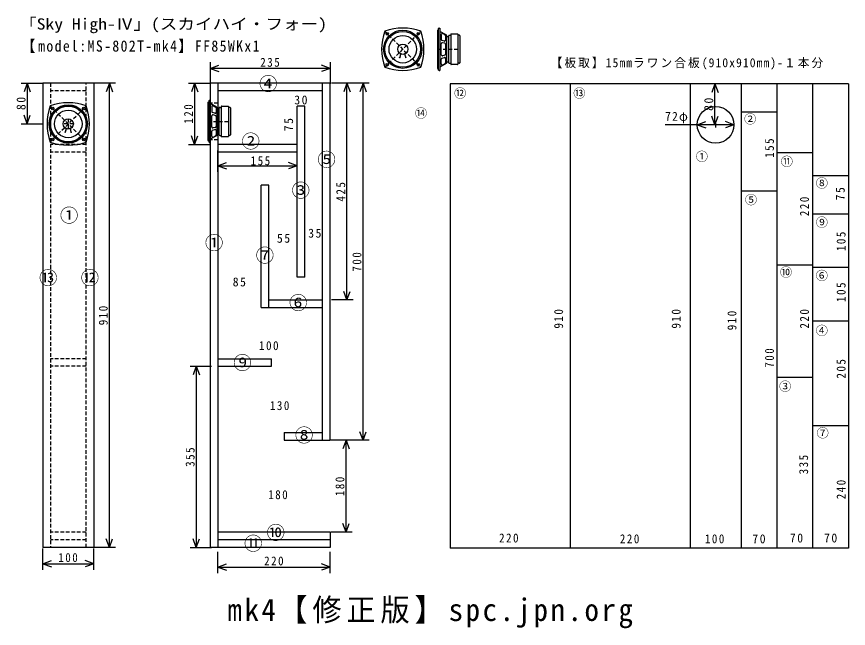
# Model space of a CAD drawing. Units: millimetres, scale not verified. Extents: x -940 to 689, y -602 to 597.
import ezdxf
from ezdxf.enums import TextEntityAlignment as Align

# ---------------------------------------------------------------- set-up
doc = ezdxf.new("R2010")
doc.units = ezdxf.units.MM
doc.header["$LTSCALE"] = 6
doc.linetypes.add('DASHED1', pattern=[1.8, 1.2, -0.6])
doc.layers.add('0-0', color=7, linetype='Continuous')
doc.styles.add('ＭＳ ゴシック', font='')
doc.styles.get('ＭＳ ゴシック').set_extended_font_data('MS Gothic')

msp = doc.modelspace()

# ---------------------------------------------------------------- linework, layer by layer
at = {"layer": '0-0'}
for p, q in [((-115.673, 570.263), (-115.673, 495.264)), ((-115.673, 570.263), (-113.423, 570.263)), ((-113.423, 491.964), (-113.423, 573.564)), ((-112.723, 574.264), (-111.173, 574.264)), ((-111.173, 574.264), (-111.173, 491.264)), ((-98.702, 560.835), (-111.173, 567.764)), ((-108.173, 561.605), (-108.173, 551.789)), ((-105.229, 563.367), (-100.728, 560.954)), ((-99.673, 559.191), (-99.673, 550.702)), ((-97.673, 506.44), (-97.673, 559.087)), ((-97.673, 557.764), (-93.673, 557.764)), ((-93.673, 506.264), (-93.673, 559.264)), ((-92.673, 560.264), (-89.674, 560.264)), ((-89.674, 562.064), (-89.674, 503.464)), ((-88.973, 562.764), (-76.373, 562.764)), ((-75.674, 562.064), (-75.674, 503.464)), ((-72.673, 560.264), (-75.674, 560.264)), ((-71.673, 559.264), (-71.673, 506.264)), ((-108.173, 521.923), (-108.173, 543.604)), ((-102.242, 548.784), (-106.742, 550.117)), ((-101.24, 544.556), (-105.74, 545.556)), ((-99.673, 542.604), (-99.673, 522.923)), ((-108.173, 503.922), (-108.173, 513.492)), ((-106.742, 515.41), (-102.242, 516.743)), ((-101.24, 520.971), (-105.74, 519.971)), ((-99.673, 514.825), (-99.673, 506.336)), ((-97.673, 507.764), (-93.673, 507.764)), ((-92.673, 505.264), (-89.674, 505.264)), ((-72.673, 505.264), (-75.674, 505.264)), ((-115.673, 495.264), (-113.423, 495.264)), ((-112.723, 491.264), (-111.173, 491.264)), ((-98.702, 504.692), (-111.173, 497.764)), ((-105.229, 502.16), (-100.728, 504.573)), ((-76.373, 502.764), (-88.973, 502.764)), ((-888.912, 466.321), (-888.912, -443.679)), ((-788.912, 466.321), (-888.912, 466.321)), ((-788.912, 466.321), (-788.912, -443.679)), ((-325.777, 466.321), (-560.777, 466.321)), ((-560.777, 466.321), (-560.777, -443.679)), ((-545.777, 466.321), (-545.777, -443.679)), ((-340.777, -233.679), (-340.777, 466.321)), ((-325.777, -233.679), (-325.777, 466.321)), ((-90.933, 464.689), (-90.933, -445.311)), ((689.067, 464.689), (-90.933, 464.689)), ((144.067, 464.689), (144.067, -445.311)), ((379.067, 464.689), (379.067, -445.311)), ((479.067, 464.689), (479.067, -445.311)), ((549.067, 464.689), (549.067, -445.311)), ((619.067, 464.689), (619.067, -445.311)), ((689.067, 464.689), (689.067, -445.311)), ((-340.777, 451.321), (-545.777, 451.321)), ((-565.277, 428.821), (-565.277, 353.821)), ((-565.277, 428.821), (-563.027, 428.821)), ((-563.027, 350.521), (-563.027, 432.121)), ((-562.327, 432.821), (-560.777, 432.821)), ((-548.306, 419.393), (-560.777, 426.321)), ((-557.777, 420.162), (-557.777, 410.347)), ((-551.846, 407.342), (-556.345, 408.675)), ((-554.832, 421.925), (-550.332, 419.511)), ((-549.277, 417.749), (-549.277, 409.259)), ((-547.277, 364.998), (-547.277, 417.644)), ((-547.277, 416.321), (-543.277, 416.321)), ((-543.277, 364.821), (-543.277, 417.821)), ((-542.277, 418.821), (-539.278, 418.821)), ((-539.278, 420.621), (-539.278, 362.021)), ((-538.577, 421.321), (-525.977, 421.321)), ((-525.278, 420.621), (-525.278, 362.021)), ((-522.277, 418.821), (-525.278, 418.821)), ((-521.277, 417.821), (-521.277, 364.821)), ((-375.777, 421.321), (-390.777, 421.321)), ((-390.777, 86.321), (-390.777, 421.321)), ((-375.777, 86.321), (-375.777, 421.321)), ((549.067, 409.689), (479.067, 409.689)), ((-557.777, 380.481), (-557.777, 402.161)), ((-550.844, 403.114), (-555.344, 404.114)), ((-549.277, 401.161), (-549.277, 381.481)), ((-556.345, 373.968), (-551.846, 375.301)), ((-550.844, 379.529), (-555.344, 378.529)), ((434.145, 384.689), (422.676, 384.689)), ((429.067, 388.932), (429.067, 379.298)), ((-548.306, 363.25), (-560.777, 356.321)), ((-557.777, 362.48), (-557.777, 372.05)), ((-554.832, 360.717), (-550.332, 363.131)), ((-549.277, 373.383), (-549.277, 364.894)), ((-547.277, 366.321), (-543.277, 366.321)), ((-542.277, 363.821), (-539.278, 363.821)), ((-525.977, 361.321), (-538.577, 361.321)), ((-522.277, 363.821), (-525.278, 363.821)), ((-565.277, 353.821), (-563.027, 353.821)), ((-562.327, 349.821), (-560.777, 349.821)), ((-390.777, 346.321), (-545.777, 346.321)), ((-390.777, 331.321), (-545.777, 331.321)), ((619.067, 329.689), (549.067, 329.689)), ((689.067, 284.689), (619.067, 284.689)), ((-445.777, 266.321), (-460.777, 266.321)), ((-460.777, 26.321), (-460.777, 266.321)), ((-445.777, 26.321), (-445.777, 266.321)), ((549.067, 254.689), (479.067, 254.689)), ((689.067, 209.689), (619.067, 209.689)), ((619.067, 109.689), (549.067, 109.689)), ((689.067, 104.689), (619.067, 104.689)), ((-375.777, 86.321), (-390.777, 86.321)), ((-445.777, 41.321), (-340.777, 41.321)), ((-460.777, 26.321), (-340.777, 26.321)), ((689.067, -0.311), (619.067, -0.311)), ((-545.777, -73.679), (-440.777, -73.679)), ((619.067, -110.311), (549.067, -110.311)), ((689.067, -205.311), (619.067, -205.311)), ((-415.777, -218.679), (-415.777, -233.679)), ((-415.777, -218.679), (-340.777, -218.679)), ((-415.777, -233.679), (-325.777, -233.679)), ((-325.777, -413.679), (-545.777, -413.679)), ((-325.777, -413.679), (-325.777, -443.679)), ((-325.777, -428.679), (-545.777, -428.679)), ((-788.912, -443.679), (-888.912, -443.679)), ((-325.777, -443.679), (-560.777, -443.679)), ((689.067, -445.311), (-90.933, -445.311))]:
    msp.add_line(p, q, dxfattribs=at)
at = {"layer": '0-0', "linetype": 'DASHED1'}
for p, q in [((-218.991, 497.408), (-148.28, 568.119)), ((-218.991, 568.119), (-148.28, 497.408)), ((-111.173, 561.234), (-111.173, 513.039)), ((-115.673, 532.764), (-71.673, 532.764)), ((-873.912, 466.321), (-873.912, -443.679)), ((-803.912, -443.679), (-803.912, 466.321)), ((-803.912, 451.321), (-873.912, 451.321)), ((-545.777, 427.321), (-560.777, 427.321)), ((-874.267, 350.966), (-803.557, 421.676)), ((-874.267, 421.676), (-803.557, 350.966)), ((-560.777, 419.792), (-560.777, 371.597)), ((-838.912, 396.321), (-838.912, 376.321)), ((-565.277, 391.321), (-521.277, 391.321)), ((-828.912, 386.321), (-848.912, 386.321)), ((-803.912, 346.321), (-873.912, 346.321)), ((-545.777, 355.321), (-560.777, 355.321)), ((-803.912, 331.321), (-873.912, 331.321)), ((-803.912, -73.679), (-873.912, -73.679)), ((-803.912, -88.679), (-873.912, -88.679)), ((-803.912, -413.679), (-873.912, -413.679)), ((-803.912, -428.679), (-873.912, -428.679))]:
    msp.add_line(p, q, dxfattribs=at)
at = {"layer": '0-0', "color": 4}
for p, q in [((-560.777, 507.155), (-560.777, 465.155)), ((-325.777, 507.155), (-325.777, 465.155)), ((-560.777, 495.155), (-543.863, 501.312)), ((-325.777, 495.155), (-560.777, 495.155)), ((-560.777, 495.155), (-543.863, 488.999)), ((-325.777, 495.155), (-342.692, 501.312)), ((-325.777, 495.155), (-342.692, 488.999)), ((-931.311, 466.321), (-889.311, 466.321)), ((-919.311, 466.321), (-925.468, 449.407)), ((-919.311, 466.321), (-919.311, 386.321)), ((-919.311, 466.321), (-913.155, 449.407)), ((-746.316, 466.321), (-788.316, 466.321)), ((-758.316, 466.321), (-764.472, 449.407)), ((-758.316, -443.679), (-758.316, 466.321)), ((-758.316, 466.321), (-752.16, 449.407)), ((-603.307, 466.321), (-561.307, 466.321)), ((-591.307, 466.321), (-597.463, 449.407)), ((-591.307, 466.321), (-591.307, 346.321)), ((-591.307, 466.321), (-585.151, 449.407)), ((-281.161, 466.321), (-323.161, 466.321)), ((-293.161, 466.321), (-299.317, 449.407)), ((-293.161, 41.321), (-293.161, 466.321)), ((-293.161, 466.321), (-287.004, 449.407)), ((-249.528, 466.321), (-291.528, 466.321)), ((-261.528, 466.321), (-267.685, 449.407)), ((-261.528, -233.679), (-261.528, 466.321)), ((-261.528, 466.321), (-255.372, 449.407)), ((427.617, 464.689), (421.46, 447.775)), ((427.617, 384.689), (427.617, 464.689)), ((427.617, 464.689), (433.773, 447.775)), ((-919.311, 386.321), (-925.468, 403.236)), ((-919.311, 386.321), (-913.155, 403.236)), ((427.617, 384.689), (421.46, 401.604)), ((427.617, 384.689), (433.773, 401.604)), ((-931.311, 386.321), (-889.311, 386.321)), ((465.067, 384.689), (330.067, 384.689)), ((393.067, 384.689), (409.982, 390.845)), ((393.067, 384.689), (409.982, 378.533)), ((465.067, 384.689), (448.153, 390.845)), ((465.067, 384.689), (448.153, 378.533)), ((-591.307, 346.321), (-597.463, 363.236)), ((-591.307, 346.321), (-585.151, 363.236)), ((-603.307, 346.321), (-561.307, 346.321)), ((-545.777, 292.585), (-545.777, 334.585)), ((-390.777, 292.585), (-390.777, 334.585)), ((-545.777, 304.585), (-528.863, 310.742)), ((-390.777, 304.585), (-407.692, 310.742)), ((-545.777, 304.585), (-390.777, 304.585)), ((-545.777, 304.585), (-528.863, 298.429)), ((-390.777, 304.585), (-407.692, 298.429)), ((-293.161, 41.321), (-299.317, 58.236)), ((-293.161, 41.321), (-287.004, 58.236)), ((-281.161, 41.321), (-323.161, 41.321)), ((-600.187, -88.679), (-558.187, -88.679)), ((-588.187, -88.679), (-594.343, -105.593)), ((-588.187, -88.679), (-588.187, -443.679)), ((-588.187, -88.679), (-582.03, -105.593)), ((-261.528, -233.679), (-267.685, -216.764)), ((-261.528, -233.679), (-255.372, -216.764)), ((-282.793, -233.679), (-324.793, -233.679)), ((-294.793, -233.679), (-300.949, -250.593)), ((-294.793, -413.679), (-294.793, -233.679)), ((-294.793, -233.679), (-288.636, -250.593)), ((-249.528, -233.679), (-291.528, -233.679)), ((-294.793, -413.679), (-300.949, -396.764)), ((-294.793, -413.679), (-288.636, -396.764)), ((-282.793, -413.679), (-324.793, -413.679)), ((-758.316, -443.679), (-764.472, -426.764)), ((-758.316, -443.679), (-752.16, -426.764)), ((-588.187, -443.679), (-594.343, -426.764)), ((-588.187, -443.679), (-582.03, -426.764)), ((-888.912, -487.57), (-888.912, -445.57)), ((-788.912, -487.57), (-788.912, -445.57)), ((-746.316, -443.679), (-788.316, -443.679)), ((-600.187, -443.679), (-558.187, -443.679)), ((-545.777, -494.098), (-545.777, -452.098)), ((-325.777, -494.098), (-325.777, -452.098)), ((-888.912, -475.57), (-871.997, -469.414)), ((-788.912, -475.57), (-805.826, -469.414)), ((-888.912, -475.57), (-788.912, -475.57)), ((-888.912, -475.57), (-871.997, -481.726)), ((-788.912, -475.57), (-805.826, -481.726)), ((-545.777, -482.098), (-528.863, -475.942)), ((-545.777, -482.098), (-325.777, -482.098)), ((-545.777, -482.098), (-528.863, -488.255)), ((-325.777, -482.098), (-342.692, -475.942)), ((-325.777, -482.098), (-342.692, -488.255))]:
    msp.add_line(p, q, dxfattribs=at)
at = {"layer": '0-0'}
msp.add_lwpolyline([(-545.777, -88.679), (-440.777, -88.679), (-440.777, -73.679)], dxfattribs=at)
for centre, radius in [((-183.636, 532.764), 37.5), ((-183.636, 532.764), 35), ((-214.041, 563.169), 2.5), ((-183.636, 532.764), 27), ((-153.23, 563.169), 2.5), ((-183.636, 532.764), 10), ((-189.636, 516.195), 0.2), ((-177.636, 516.195), 0.2), ((-214.041, 502.358), 2.5), ((-153.23, 502.358), 2.5), ((-838.912, 386.321), 37.5), ((-838.912, 386.321), 36), ((-838.912, 386.321), 35), ((-869.318, 416.727), 2.5), ((-838.912, 386.321), 27), ((-808.506, 416.727), 2.5), ((429.067, 384.689), 36), ((-838.912, 386.321), 10), ((-869.318, 355.916), 2.5), ((-844.912, 369.753), 0.2), ((-832.912, 369.753), 0.2), ((-808.506, 355.916), 2.5)]:
    msp.add_circle(centre, radius, dxfattribs=at)
for centre, radius, start, end in [((-183.636, 469.477), 104.786, 70.28108, 109.71875), ((-112.723, 573.564), 0.7, 90, 180), ((-120.349, 532.764), 104.786, 160.28108, 199.71875), ((-246.922, 532.764), 104.786, 340.28108, 19.71875), ((-106.174, 561.605), 2, 61.79231, 180), ((-101.674, 559.191), 2, 0, 61.79099), ((-99.673, 559.087), 2, 0, 60.94366), ((-92.673, 559.264), 1, 90, 180), ((-88.973, 562.064), 0.7, 90, 180), ((-76.373, 562.064), 0.7, 0, 90), ((-72.673, 559.264), 1, 0, 90), ((-106.174, 552.035), 2, 180, 253.49551), ((-106.174, 543.604), 2, 77.47124, 180), ((-101.674, 550.702), 2, 253.49654, 0), ((-101.674, 542.604), 2, 0, 77.47124), ((-204.55, 524.196), 16.925, 331.78838, 357.97403), ((-162.722, 524.196), 16.925, 182.02293, 208.21141), ((-106.174, 521.923), 2, 180, 282.52852), ((-101.674, 522.923), 2, 282.52852, 0), ((-106.174, 513.492), 2, 106.50568, 180), ((-101.674, 514.825), 2, 0, 106.50424), ((-101.674, 506.336), 2, 298.20877, 0), ((-99.673, 506.44), 2, 299.05536, 0), ((-92.673, 506.264), 1, 180, 270), ((-72.673, 506.264), 1, 270, 0), ((-183.636, 596.05), 104.786, 250.28108, 289.71875), ((-112.723, 491.964), 0.7, 180, 270), ((-106.174, 503.922), 2, 180, 298.20744), ((-88.973, 503.464), 0.7, 180, 270), ((-76.373, 503.464), 0.7, 270, 0), ((-838.912, 323.035), 104.786, 70.28108, 109.71875), ((-562.327, 432.121), 0.7, 90, 180), ((-775.626, 386.321), 104.786, 160.28108, 199.71875), ((-902.198, 386.321), 104.786, 340.28108, 19.71875), ((-555.778, 420.162), 2, 61.79231, 180), ((-555.778, 410.593), 2, 180, 253.49551), ((-551.277, 409.259), 2, 253.49654, 0), ((-551.277, 417.749), 2, 0, 61.79099), ((-549.277, 417.644), 2, 0, 60.94366), ((-542.277, 417.821), 1, 90, 180), ((-538.577, 420.621), 0.7, 90, 180), ((-525.977, 420.621), 0.7, 0, 90), ((-522.277, 417.821), 1, 0, 90), ((-555.778, 402.161), 2, 77.47124, 180), ((-551.277, 401.161), 2, 0, 77.47124), ((-859.826, 377.754), 16.925, 331.78838, 357.97403), ((-817.998, 377.754), 16.925, 182.02293, 208.21141), ((-555.778, 380.481), 2, 180, 282.52852), ((-551.277, 373.383), 2, 0, 106.50424), ((-551.277, 381.481), 2, 282.52852, 0), ((-555.778, 372.05), 2, 106.50568, 180), ((-555.778, 362.48), 2, 180, 298.20744), ((-551.277, 364.894), 2, 298.20877, 0), ((-549.277, 364.998), 2, 299.05536, 0), ((-542.277, 364.821), 1, 180, 270), ((-538.577, 362.021), 0.7, 180, 270), ((-525.977, 362.021), 0.7, 270, 0), ((-522.277, 364.821), 1, 270, 0), ((-838.912, 449.608), 104.786, 250.28108, 289.71875), ((-562.327, 350.521), 0.7, 180, 270)]:
    msp.add_arc(centre, radius, start, end, dxfattribs=at)
at = {"layer": '0-0', "linetype": 'DASHED1'}
for centre in [(-204.55, 524.196), (-859.826, 377.754)]:
    msp.add_arc(centre, 16.925, 331.78835, 357.97682, dxfattribs=at)

# ---------------------------------------------------------------- texts
at = {"layer": '0-0', "style": 'ＭＳ ゴシック', "width": 1.15}
msp.add_text('「Sky High-Ⅳ」(スカイハイ・フォー)', height=21.99, dxfattribs=at).set_placement((-935.207, 564.715), align=Align.BOTTOM_LEFT)
at = {"layer": '0-0', "color": 5, "style": 'ＭＳ ゴシック'}
for s, p in [('④', (-465.155, 443.938)), ('②', (-499.43, 331.321)), ('⑤', (-350.907, 295.415)), ('③', (-401.503, 235.026)), ('①', (-855.233, 186.062)), ('①', (-571.244, 132.202)), ('⑦', (-471.684, 107.72)), ('⑬', (-896.036, 63.653)), ('⑫', (-814.43, 63.653)), ('⑥', (-406.399, 14.689)), ('⑨', (-515.751, -102.824)), ('⑧', (-394.974, -244.819)), ('⑩', (-450.466, -435.777)), ('⑪', (-494.534, -456.995))]:
    msp.add_text(s, height=26.39, dxfattribs=at).set_placement(p, align=Align.BOTTOM_LEFT)
at = {"layer": '0-0', "style": 'ＭＳ ゴシック'}
for s, p in [('⑫', (-83.238, 432.513)), ('⑬', (150.155, 432.513)), ('⑭', (-159.948, 393.342)), ('②', (484.741, 381.917)), ('①', (390.078, 308.472)), ('⑪', (556.554, 298.679)), ('⑧', (625.104, 256.244)), ('⑤', (486.373, 223.601)), ('⑨', (625.104, 179.534)), ('⑩', (554.922, 81.606)), ('⑥', (625.104, 75.078)), ('④', (625.104, -32.642)), ('③', (553.29, -141.995)), ('⑦', (626.736, -233.394))]:
    msp.add_text(s, height=17.6, dxfattribs=at).set_placement(p, align=Align.BOTTOM_LEFT)
at = {"layer": '0-0', "attachment_point": 7, "style": 'ＭＳ ゴシック'}
for s, insert, char_height in [('\\T1.2;\\W0.9;【model:MS-802T-mk4】FF85WKx1', (-930.311, 525.544), 21.99), ('\\T1.27;\\W0.9;235', (-462.777, 498.155), 17.6), ('\\T1.18;\\W0.95;【板取】15mmラワン合板(910x910mm)-１本分', (106.088, 492.902), 17.6), ('\\T1.27;\\W0.95;30', (-396.116, 424.361), 17.6), ('\\T1.2;\\W0.95;72φ', (330.067, 387.689), 17.6), ('\\T1.27;\\W0.9;155', (-481.477, 305.207), 17.6), ('\\T1.27;\\W0.95;35', (-368.86, 163.212), 17.6), ('\\T1.27;\\W0.95;55', (-430.073, 153.24), 17.6), ('\\T1.27;\\W0.95;85', (-516.705, 67.712), 17.6), ('\\T1.27;\\W0.9;100', (-465.155, -57.124), 17.6), ('\\T1.27;\\W0.9;130', (-443.938, -174.637), 17.6), ('\\T1.27;\\W0.9;180', (-447.202, -349.275), 17.6), ('\\T1.27;\\W0.9;220', (4.896, -434.145), 17.6), ('\\T1.27;\\W0.9;220', (241.554, -435.777), 17.6), ('\\T1.27;\\W0.9;100', (408.031, -435.777), 17.6), ('\\T1.27;\\W0.95;70', (501.062, -435.777), 17.6), ('\\T1.27;\\W0.95;70', (574.508, -434.145), 17.6), ('\\T1.27;\\W0.95;70', (641.425, -434.145), 17.6), ('\\T1.27;\\W0.9;100', (-858.412, -472.57), 17.6), ('\\T1.27;\\W0.9;220', (-455.277, -479.098), 17.6)]:
    msp.add_mtext(s, dxfattribs=dict(at, insert=insert, char_height=char_height))
at = {"layer": '0-0', "char_height": 17.6, "attachment_point": 7, "rotation": 90, "style": 'ＭＳ ゴシック'}
for s, insert in [('\\T1.27;\\W0.95;80', (-922.311, 413.571)), ('\\T1.27;\\W0.9;120', (-594.307, 386.821)), ('\\T1.27;\\W0.95;80', (424.617, 411.939)), ('\\T1.27;\\W0.95;75', (-398.238, 372.124)), ('\\T1.27;\\W0.9;155', (543.497, 319.896)), ('\\T1.27;\\W0.9;425', (-296.161, 234.321)), ('\\T1.27;\\W0.95;75', (682.228, 236.658)), ('\\T1.27;\\W0.9;220', (612.047, 205.648)), ('\\T1.27;\\W0.9;105', (683.86, 137.098)), ('\\T1.27;\\W0.9;700', (-264.528, 96.821)), ('\\T1.27;\\W0.9;105', (683.86, 37.539)), ('\\T1.27;\\W0.9;910', (-761.316, -8.179)), ('\\T1.27;\\W0.9;910', (130.57, -14.689)), ('\\T1.27;\\W0.9;910', (360.699, -14.689)), ('\\T1.27;\\W0.9;910', (470.052, -17.953)), ('\\T1.27;\\W0.9;220', (612.047, -14.689)), ('\\T1.27;\\W0.9;700', (543.497, -91.399)), ('\\T1.27;\\W0.9;205', (683.86, -112.617)), ('\\T1.27;\\W0.9;355', (-591.187, -285.679)), ('\\T1.27;\\W0.9;335', (610.415, -300.311)), ('\\T1.27;\\W0.9;180', (-297.793, -343.179)), ('\\T1.27;\\W0.9;240', (683.86, -349.275))]:
    msp.add_mtext(s, dxfattribs=dict(at, insert=insert))
at = {"layer": '0-0', "color": 6, "insert": (-527.176, -602.254), "char_height": 43.99, "attachment_point": 7, "style": 'ＭＳ ゴシック'}
msp.add_mtext('\\T1.17;\\W0.95;mk4【修正版】spc.jpn.org', dxfattribs=at)

doc.saveas('drawing.dxf')
